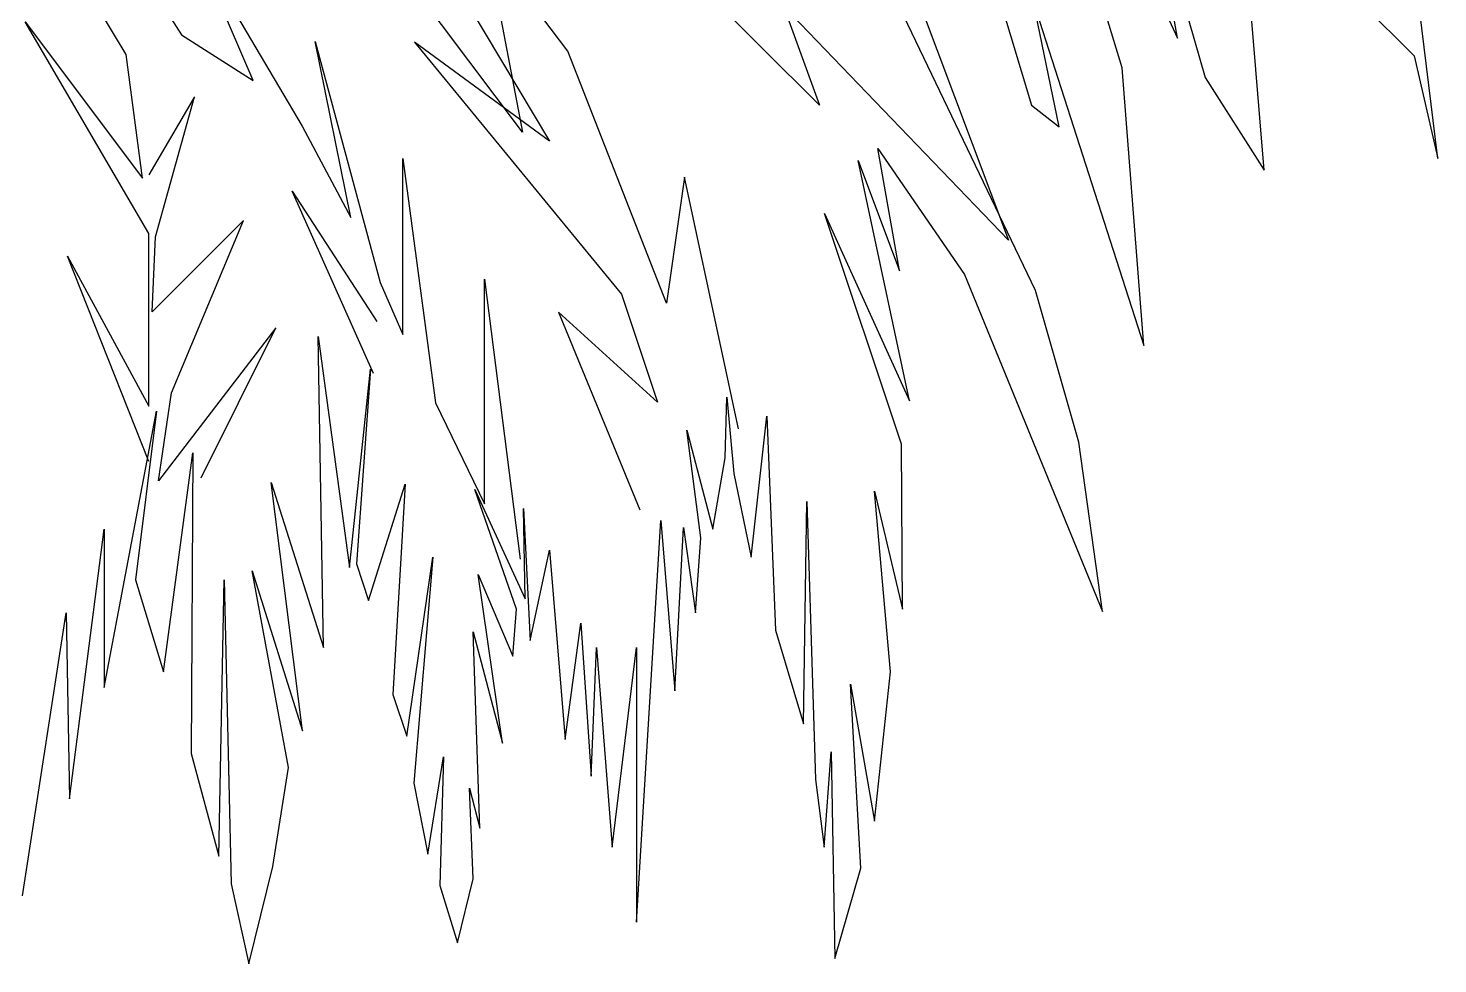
# Model space of a CAD drawing. Header units: millimetres. Extents: x 607619 to 1211550, y 1310734 to 2622648.
# Drawn here: x 607658.097 to 607660.044, y 1311013.958 to 1311015.251 of the extents above; entities that cross this region are included whole.
import ezdxf

# ---------------------------------------------------------------- set-up
doc = ezdxf.new("R2010")
doc.units = ezdxf.units.MM
doc.layers.add('elenarbi-Trees', color=42, linetype='Continuous')

# ---------------------------------------------------------------- blocks, each defined once
blk = doc.blocks.new('A$C7BB81706')
at = {"layer": 'elenarbi-Trees', "color": 3}
for points in [[(367.1, 365.31), (370.22, 385.53), (370.46, 372.25), (372.95, 391.49), (372.95, 380.2), (376.67, 399.93), (375.18, 387.89), (377.17, 381.31), (379.28, 396.95), (379.16, 375.48), (381.14, 368.16), (381.52, 387.89), (382.01, 366.17), (383.26, 360.46), (384.99, 367.41), (386.11, 374.49), (383.5, 388.51), (387.1, 377.09), (384.87, 394.84), (388.6, 383.05), (388.22, 405.26), (390.46, 388.76), (391.95, 402.91), (390.95, 389.01), (391.82, 386.4), (394.43, 394.72), (393.56, 379.7), (394.56, 376.72), (396.42, 389.5), (395.05, 373.37), (396.05, 368.28), (397.16, 375.23), (396.92, 366.05), (398.16, 361.95), (399.28, 366.54), (399.03, 373), (399.77, 370.14), (399.28, 384.17), (401.39, 376.22), (399.65, 388.26), (402.13, 382.43), (402.38, 385.78), (399.4, 394.34), (403, 386.53), (402.88, 392.98), (403.37, 383.55), (404.74, 390), (405.86, 376.47), (406.98, 384.79), (407.72, 373.87), (408.09, 383.05), (409.21, 368.78), (410.95, 383.05), (410.95, 363.44), (412.69, 392.11), (413.68, 379.95), (414.3, 391.61), (415.17, 385.53), (415.55, 390.87), (414.55, 398.56), (416.41, 391.49), (417.28, 396.58), (417.41, 400.92), (417.91, 395.46), (419.15, 389.5), (420.26, 399.56), (420.89, 384.29), (422.87, 377.59), (423.12, 393.47), (423.74, 373.62), (424.36, 368.78), (424.86, 375.6), (425.11, 360.84), (426.97, 367.29), (426.23, 380.44), (427.96, 370.64), (429.08, 381.31), (427.96, 394.22), (429.95, 385.78), (429.87, 397.57), (424.38, 414.03), (430.44, 400.66), (426.78, 417.83), (429.73, 409.95), (428.18, 418.67), (434.38, 409.67), (444.24, 385.61), (442.55, 397.71), (439.45, 408.54), (428.04, 432.32)], [(434.8, 436.26), (439.17, 421.77), (441.14, 420.22), (439.31, 429.09), (447.19, 404.6), (445.64, 424.44), (442.26, 435.56)], [(447.9, 430.21), (449.59, 426.55), (447.76, 436.97), (451.56, 423.74), (455.78, 417.13), (453.67, 442.45)], [(459.02, 432.75), (466.48, 425.29), (468.17, 417.97), (465.59, 439.12)], [(376.13, 396.33), (370.32, 410.98), (376.13, 400.29), (376.13, 412.6), (367.3, 427.71), (375.67, 416.55), (374.51, 425.38), (366.83, 438.17), (375.67, 428.17), (363.58, 450.02), (378.46, 426.78), (383.58, 423.52), (379.39, 433.28), (387.07, 420.27), (390.55, 413.76), (388, 426.31), (392.65, 409.12), (394.27, 405.4), (394.27, 417.95), (396.6, 400.52), (400.09, 393.31), (400.09, 409.35), (402.65, 389.36)], [(418.24, 398.65), (414.39, 416.63), (413.1, 407.64), (406.04, 425.62), (400.25, 433.32), (402.82, 419.84), (391.25, 435.25)], [(379.86, 395.17), (385.2, 405.86), (376.83, 394.94), (377.76, 401.22), (382.88, 413.53), (376.37, 407.02), (376.6, 412.37), (379.39, 422.36), (376.13, 416.79)], [(392.18, 402.61), (386.37, 415.62), (392.41, 406.33)]]:
    blk.add_lwpolyline(points, dxfattribs=at)
at = {"layer": 'elenarbi-Trees', "color": 84}
for points in [[(429.81, 432.68), (437.52, 412.13), (421.46, 428.83), (424.03, 421.76), (415.67, 430.11)], [(398.97, 428.83), (404.75, 419.19), (395.11, 426.26), (409.89, 408.28), (412.46, 400.57), (405.39, 406.99), (411.18, 392.87)]]:
    blk.add_lwpolyline(points, dxfattribs=at)

msp = doc.modelspace()

# ---------------------------------------------------------------- block references
at = {"color": 7, "lineweight": 0, "xscale": 0.01934541924245423, "yscale": 0.01934541924245423, "zscale": 0.01934541924245423}
msp.add_blockref('A$C7BB81706', (607650.9872, 1311006.9851), dxfattribs=at)

doc.saveas('drawing.dxf')
